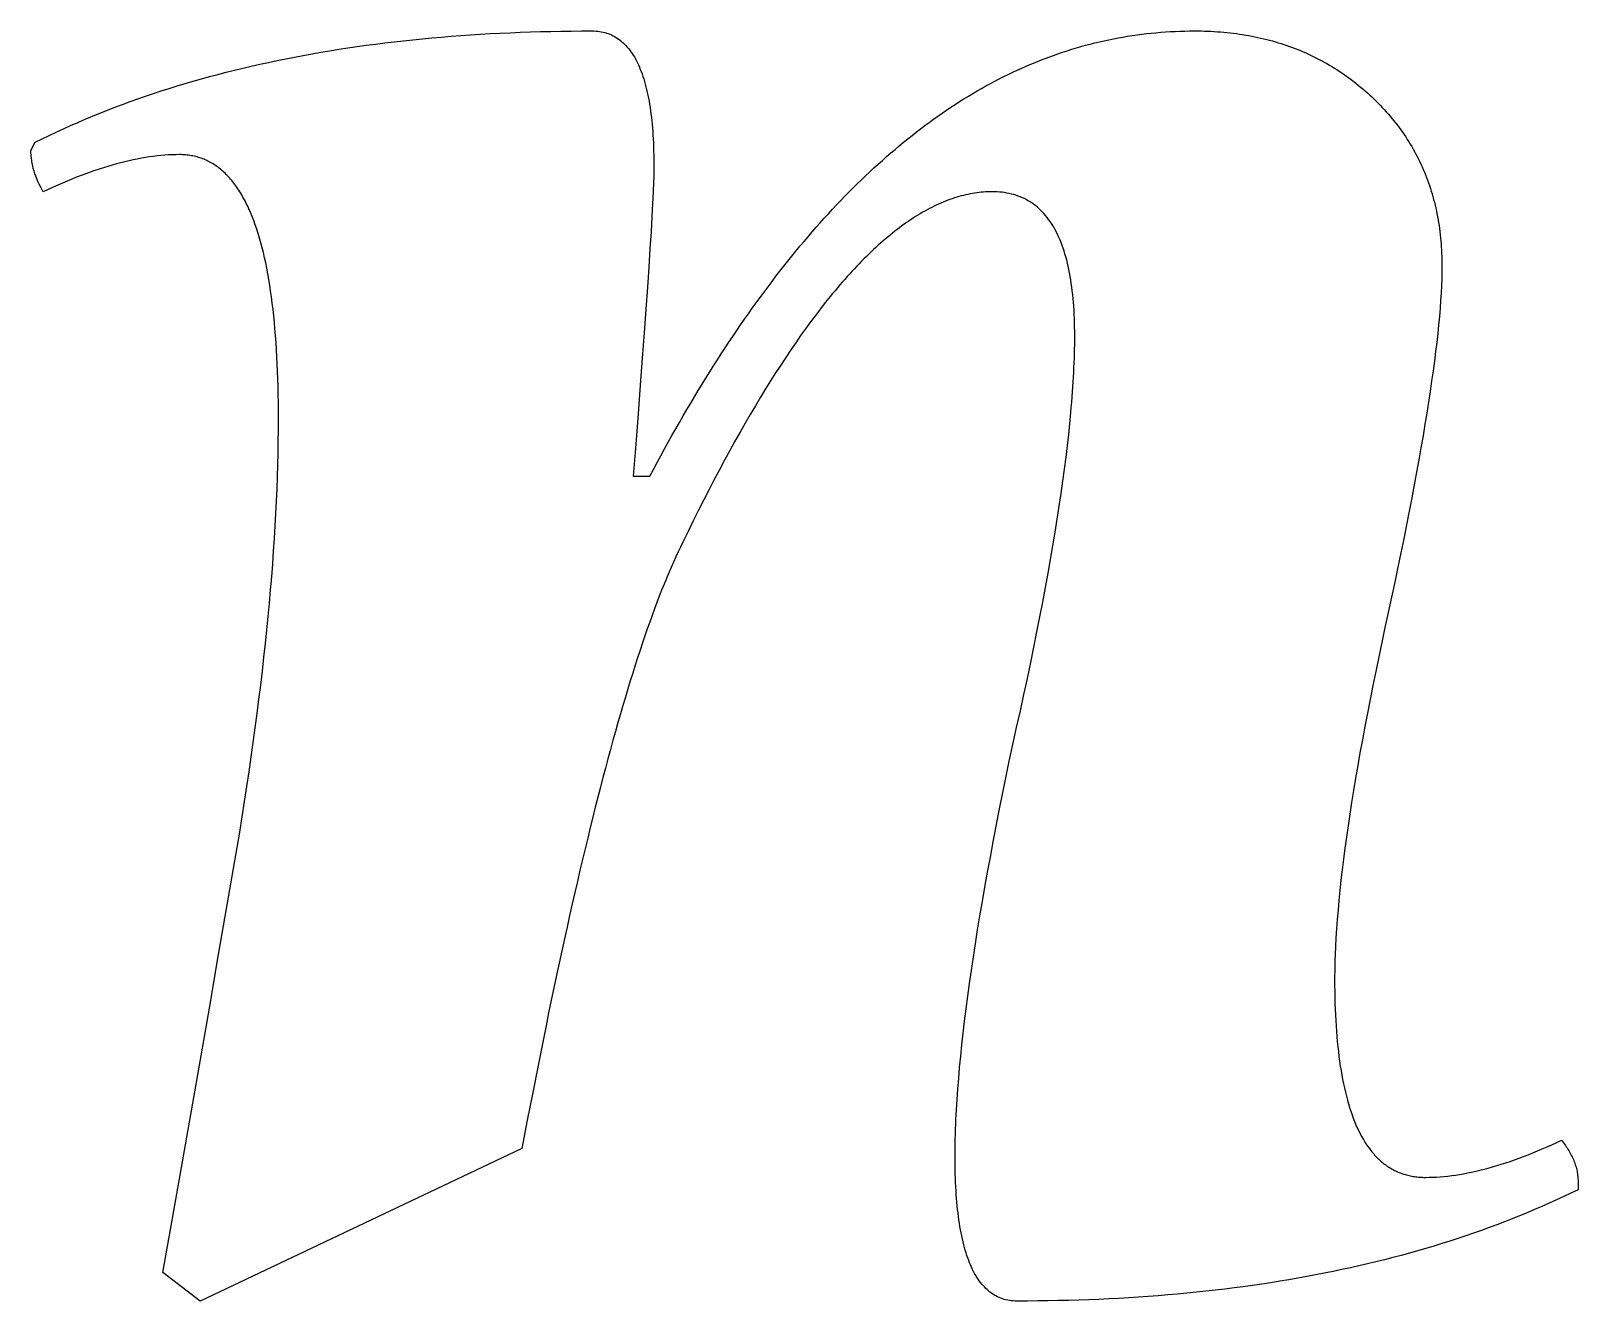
# Model space of a CAD drawing. Extents: x -388 to -35, y 578 to 1063.
# Drawn here: x -222.02 to -212.38, y 579.48 to 587.4 of the extents above; entities that cross this region are included whole.
import ezdxf

# ---------------------------------------------------------------- set-up
doc = ezdxf.new("R2010")
doc.units = 0
doc.layers.add('color#3f3f3fff', color=1, linetype='CONTINUOUS')

msp = doc.modelspace()

# ---------------------------------------------------------------- linework, layer by layer
at = {"layer": 'color#3f3f3fff'}
msp.add_lwpolyline([(-212.3787, 580.2284), (-212.3787, 580.177), (-212.423, 580.1555), (-212.4677, 580.1343), (-212.5127, 580.1135), (-212.558, 580.093), (-212.6036, 580.0728), (-212.6496, 580.053), (-212.6959, 580.0335), (-212.7425, 580.0144), (-212.7895, 579.9955), (-212.8367, 579.9771), (-212.8843, 579.959), (-212.9322, 579.9412), (-212.9805, 579.9237), (-213.0291, 579.9066), (-213.078, 579.8898), (-213.1272, 579.8734), (-213.1768, 579.8573), (-213.2266, 579.8416), (-213.2769, 579.8261), (-213.3274, 579.8111), (-213.3783, 579.7963), (-213.4294, 579.7819), (-213.481, 579.7679), (-213.5328, 579.7541), (-213.585, 579.7408), (-213.6374, 579.7277), (-213.6903, 579.715), (-213.7434, 579.7026), (-213.7969, 579.6906), (-213.8507, 579.6789), (-213.9048, 579.6676), (-213.9593, 579.6566), (-214.014, 579.6459), (-214.0691, 579.6356), (-214.1246, 579.6256), (-214.1803, 579.6159), (-214.2364, 579.6066), (-214.2928, 579.5976), (-214.3495, 579.589), (-214.4066, 579.5807), (-214.464, 579.5727), (-214.5217, 579.5651), (-214.5797, 579.5578), (-214.6381, 579.5508), (-214.6968, 579.5442), (-214.7558, 579.538), (-214.8152, 579.532), (-214.8748, 579.5264), (-214.9348, 579.5212), (-214.9951, 579.5163), (-215.0558, 579.5117), (-215.1168, 579.5075), (-215.1781, 579.5036), (-215.2397, 579.5), (-215.3017, 579.4968), (-215.3639, 579.4939), (-215.4265, 579.4914), (-215.4895, 579.4892), (-215.5527, 579.4873), (-215.6163, 579.4858), (-215.6802, 579.4846), (-215.7445, 579.4838), (-215.809, 579.4833), (-215.8739, 579.4831), (-215.8859, 579.4833), (-215.8976, 579.484), (-215.9092, 579.4851), (-215.9206, 579.4866), (-215.9318, 579.4886), (-215.9428, 579.491), (-215.9536, 579.4938), (-215.9643, 579.4971), (-215.9747, 579.5009), (-215.985, 579.505), (-215.9951, 579.5097), (-216.0049, 579.5147), (-216.0146, 579.5202), (-216.0241, 579.5261), (-216.0335, 579.5325), (-216.0426, 579.5393), (-216.0515, 579.5465), (-216.0603, 579.5542), (-216.0688, 579.5624), (-216.0772, 579.5709), (-216.0854, 579.5799), (-216.0934, 579.5894), (-216.1012, 579.5993), (-216.1088, 579.6096), (-216.1163, 579.6203), (-216.1235, 579.6315), (-216.1306, 579.6432), (-216.1375, 579.6553), (-216.1441, 579.6678), (-216.1506, 579.6807), (-216.1569, 579.6941), (-216.1631, 579.708), (-216.169, 579.7222), (-216.1747, 579.7369), (-216.1803, 579.7521), (-216.1856, 579.7677), (-216.1908, 579.7837), (-216.1958, 579.8002), (-216.2006, 579.8171), (-216.2052, 579.8345), (-216.2096, 579.8522), (-216.2139, 579.8705), (-216.2179, 579.8891), (-216.2218, 579.9082), (-216.2255, 579.9278), (-216.2289, 579.9478), (-216.2322, 579.9682), (-216.2353, 579.9891), (-216.2383, 580.0104), (-216.241, 580.0321), (-216.2435, 580.0543), (-216.2459, 580.0769), (-216.248, 580.1), (-216.25, 580.1235), (-216.2518, 580.1474), (-216.2534, 580.1718), (-216.2548, 580.1966), (-216.256, 580.2218), (-216.2571, 580.2475), (-216.2579, 580.2737), (-216.2586, 580.3002), (-216.2591, 580.3272), (-216.2593, 580.3547), (-216.2594, 580.3826), (-216.2593, 580.4101), (-216.2591, 580.438), (-216.2586, 580.4663), (-216.258, 580.495), (-216.2572, 580.5241), (-216.2563, 580.5537), (-216.2551, 580.5836), (-216.2538, 580.6139), (-216.2523, 580.6446), (-216.2506, 580.6757), (-216.2488, 580.7073), (-216.2468, 580.7392), (-216.2422, 580.8042), (-216.2369, 580.8709), (-216.231, 580.9392), (-216.2243, 581.009), (-216.2169, 581.0805), (-216.2088, 581.1536), (-216.2, 581.2283), (-216.1906, 581.3046), (-216.1804, 581.3825), (-216.1695, 581.462), (-216.1579, 581.5431), (-216.1456, 581.6258), (-216.1326, 581.7102), (-216.1189, 581.7961), (-216.1045, 581.8836), (-216.0894, 581.9728), (-216.0736, 582.0635), (-216.057, 582.1559), (-216.0398, 582.2499), (-216.0219, 582.3454), (-216.0033, 582.4426), (-215.984, 582.5414), (-215.9639, 582.6418), (-215.9432, 582.7438), (-215.9218, 582.8474), (-215.8996, 582.9526), (-215.8759, 583.0578), (-215.8529, 583.1613), (-215.8307, 583.2632), (-215.8093, 583.3634), (-215.7886, 583.462), (-215.7686, 583.5589), (-215.7494, 583.6541), (-215.731, 583.7477), (-215.7133, 583.8397), (-215.6963, 583.9299), (-215.6801, 584.0185), (-215.6647, 584.1055), (-215.65, 584.1908), (-215.6361, 584.2745), (-215.6229, 584.3565), (-215.6105, 584.4368), (-215.5988, 584.5155), (-215.5879, 584.5925), (-215.5777, 584.6679), (-215.5683, 584.7416), (-215.5597, 584.8137), (-215.5518, 584.8841), (-215.5446, 584.9528), (-215.5382, 585.0199), (-215.5353, 585.0528), (-215.5326, 585.0853), (-215.53, 585.1174), (-215.5277, 585.1491), (-215.5255, 585.1804), (-215.5235, 585.2112), (-215.5217, 585.2416), (-215.5201, 585.2717), (-215.5187, 585.3013), (-215.5175, 585.3305), (-215.5165, 585.3592), (-215.5156, 585.3876), (-215.515, 585.4156), (-215.5145, 585.4431), (-215.5142, 585.4702), (-215.5141, 585.4969), (-215.5142, 585.5248), (-215.5146, 585.5523), (-215.5153, 585.5793), (-215.5161, 585.6059), (-215.5173, 585.632), (-215.5186, 585.6577), (-215.5203, 585.6829), (-215.5222, 585.7078), (-215.5243, 585.7321), (-215.5267, 585.7561), (-215.5293, 585.7796), (-215.5322, 585.8026), (-215.5353, 585.8253), (-215.5387, 585.8474), (-215.5424, 585.8692), (-215.5462, 585.8905), (-215.5504, 585.9113), (-215.5548, 585.9318), (-215.5594, 585.9517), (-215.5643, 585.9713), (-215.5695, 585.9904), (-215.5749, 586.0091), (-215.5805, 586.0273), (-215.5864, 586.0451), (-215.5926, 586.0624), (-215.599, 586.0793), (-215.6056, 586.0958), (-215.6125, 586.1118), (-215.6197, 586.1274), (-215.6271, 586.1426), (-215.6347, 586.1573), (-215.6426, 586.1716), (-215.6508, 586.1854), (-215.6592, 586.1988), (-215.6678, 586.2118), (-215.6768, 586.2243), (-215.6859, 586.2364), (-215.6953, 586.248), (-215.705, 586.2592), (-215.7149, 586.27), (-215.7251, 586.2803), (-215.7355, 586.2902), (-215.7462, 586.2996), (-215.7571, 586.3086), (-215.7682, 586.3172), (-215.7797, 586.3253), (-215.7913, 586.333), (-215.8032, 586.3402), (-215.8154, 586.347), (-215.8278, 586.3534), (-215.8405, 586.3593), (-215.8534, 586.3648), (-215.8666, 586.3699), (-215.88, 586.3745), (-215.8937, 586.3787), (-215.9077, 586.3824), (-215.9218, 586.3857), (-215.9363, 586.3885), (-215.951, 586.391), (-215.9659, 586.3929), (-215.9811, 586.3945), (-215.9965, 586.3956), (-216.0122, 586.3962), (-216.0281, 586.3965), (-216.0418, 586.3963), (-216.0555, 586.3959), (-216.0692, 586.3953), (-216.0829, 586.3943), (-216.0967, 586.3931), (-216.1104, 586.3917), (-216.1242, 586.3899), (-216.1381, 586.3879), (-216.1519, 586.3857), (-216.1658, 586.3831), (-216.1796, 586.3803), (-216.1935, 586.3773), (-216.2075, 586.3739), (-216.2214, 586.3703), (-216.2354, 586.3665), (-216.2494, 586.3623), (-216.2634, 586.3579), (-216.2774, 586.3533), (-216.2915, 586.3483), (-216.3056, 586.3431), (-216.3197, 586.3377), (-216.3338, 586.3319), (-216.348, 586.3259), (-216.3621, 586.3197), (-216.3763, 586.3131), (-216.3905, 586.3063), (-216.4048, 586.2993), (-216.419, 586.2919), (-216.4333, 586.2843), (-216.4476, 586.2765), (-216.4619, 586.2683), (-216.4763, 586.2599), (-216.4906, 586.2513), (-216.505, 586.2423), (-216.5194, 586.2331), (-216.5339, 586.2237), (-216.5483, 586.2139), (-216.5628, 586.2039), (-216.5773, 586.1937), (-216.5918, 586.1831), (-216.6064, 586.1723), (-216.6209, 586.1613), (-216.6355, 586.1499), (-216.6501, 586.1383), (-216.6648, 586.1265), (-216.6794, 586.1143), (-216.6941, 586.1019), (-216.7088, 586.0893), (-216.7235, 586.0763), (-216.7382, 586.0631), (-216.753, 586.0497), (-216.7678, 586.0359), (-216.7826, 586.0219), (-216.7974, 586.0077), (-216.8123, 585.9931), (-216.8271, 585.9783), (-216.842, 585.9633), (-216.857, 585.9479), (-216.8719, 585.9323), (-216.8869, 585.9165), (-216.9018, 585.9003), (-216.9168, 585.8839), (-216.9319, 585.8673), (-216.9469, 585.8503), (-216.962, 585.8331), (-216.9771, 585.8157), (-216.9922, 585.7979), (-217.0073, 585.7799), (-217.0225, 585.7617), (-217.0377, 585.7431), (-217.0681, 585.7053), (-217.0986, 585.6663), (-217.1292, 585.6263), (-217.1599, 585.5853), (-217.1907, 585.5431), (-217.2215, 585.4999), (-217.2525, 585.4557), (-217.2835, 585.4103), (-217.3146, 585.3639), (-217.3459, 585.3165), (-217.3772, 585.2679), (-217.4086, 585.2183), (-217.44, 585.1677), (-217.4716, 585.1159), (-217.5033, 585.0631), (-217.535, 585.0093), (-217.5668, 584.9543), (-217.5987, 584.8983), (-217.6308, 584.8413), (-217.6628, 584.7831), (-217.695, 584.7239), (-217.7273, 584.6637), (-217.7597, 584.6023), (-217.7921, 584.5399), (-217.8246, 584.4765), (-217.8573, 584.4119), (-217.89, 584.3463), (-217.9228, 584.2797), (-217.9556, 584.2119), (-217.9701, 584.1825), (-217.9846, 584.1522), (-217.9992, 584.121), (-218.0138, 584.0887), (-218.0284, 584.0556), (-218.0431, 584.0215), (-218.0578, 583.9865), (-218.0725, 583.9505), (-218.0873, 583.9136), (-218.1021, 583.8757), (-218.1169, 583.8369), (-218.1318, 583.7972), (-218.1468, 583.7565), (-218.1617, 583.7149), (-218.1767, 583.6724), (-218.1918, 583.6289), (-218.2068, 583.5844), (-218.222, 583.539), (-218.2371, 583.4927), (-218.2523, 583.4454), (-218.2675, 583.3972), (-218.2828, 583.3481), (-218.2981, 583.298), (-218.3134, 583.247), (-218.3288, 583.195), (-218.3442, 583.1421), (-218.3597, 583.0882), (-218.3752, 583.0334), (-218.3907, 582.9777), (-218.4063, 582.921), (-218.4219, 582.8634), (-218.4375, 582.8048), (-218.4532, 582.7453), (-218.4689, 582.6849), (-218.4847, 582.6235), (-218.5005, 582.5612), (-218.5163, 582.4979), (-218.5322, 582.4337), (-218.5481, 582.3686), (-218.564, 582.3025), (-218.58, 582.2354), (-218.596, 582.1675), (-218.6121, 582.0986), (-218.6282, 582.0287), (-218.6443, 581.9579), (-218.6605, 581.8862), (-218.6767, 581.8135), (-218.6929, 581.7399), (-218.7092, 581.6653), (-218.7255, 581.5898), (-218.7419, 581.5134), (-218.7583, 581.436), (-218.7747, 581.3577), (-218.7912, 581.2784), (-218.8077, 581.1982), (-218.8242, 581.1171), (-218.8574, 580.9519), (-218.8908, 580.7831), (-218.9243, 580.6104), (-218.958, 580.434), (-220.9626, 579.4831), (-221.1939, 579.6618), (-221.1361, 579.9878), (-221.0782, 580.3158), (-221.0204, 580.6456), (-220.9626, 580.9768), (-220.9048, 581.3091), (-220.8469, 581.6423), (-220.7313, 582.3101), (-220.7155, 582.4061), (-220.7002, 582.5013), (-220.6853, 582.5956), (-220.671, 582.6892), (-220.6572, 582.782), (-220.6439, 582.8739), (-220.6311, 582.9651), (-220.6188, 583.0554), (-220.607, 583.145), (-220.5957, 583.2337), (-220.585, 583.3217), (-220.5747, 583.4088), (-220.5649, 583.4951), (-220.5556, 583.5807), (-220.5468, 583.6654), (-220.5385, 583.7493), (-220.5307, 583.8324), (-220.5235, 583.9148), (-220.5167, 583.9963), (-220.5104, 584.077), (-220.5046, 584.1569), (-220.4994, 584.236), (-220.4946, 584.3143), (-220.4903, 584.3918), (-220.4866, 584.4685), (-220.4833, 584.5444), (-220.4805, 584.6195), (-220.4783, 584.6938), (-220.4765, 584.7673), (-220.4753, 584.84), (-220.4745, 584.9119), (-220.4743, 584.9829), (-220.4744, 585.0339), (-220.4749, 585.0841), (-220.4756, 585.1335), (-220.4767, 585.1821), (-220.478, 585.2299), (-220.4797, 585.2769), (-220.4817, 585.3231), (-220.4839, 585.3684), (-220.4865, 585.413), (-220.4893, 585.4568), (-220.4925, 585.4998), (-220.496, 585.5419), (-220.4997, 585.5833), (-220.5038, 585.6238), (-220.5082, 585.6636), (-220.5128, 585.7025), (-220.5178, 585.7407), (-220.5231, 585.778), (-220.5286, 585.8146), (-220.5345, 585.8503), (-220.5407, 585.8853), (-220.5472, 585.9194), (-220.5539, 585.9527), (-220.561, 585.9852), (-220.5684, 586.017), (-220.5761, 586.0479), (-220.5841, 586.078), (-220.5923, 586.1073), (-220.6009, 586.1358), (-220.6098, 586.1635), (-220.619, 586.1904), (-220.6285, 586.2165), (-220.6383, 586.2418), (-220.6484, 586.2663), (-220.6587, 586.29), (-220.664, 586.3016), (-220.6694, 586.3129), (-220.6749, 586.3241), (-220.6804, 586.335), (-220.686, 586.3458), (-220.6917, 586.3563), (-220.6975, 586.3666), (-220.7033, 586.3768), (-220.7092, 586.3867), (-220.7152, 586.3965), (-220.7213, 586.406), (-220.7274, 586.4153), (-220.7336, 586.4245), (-220.7399, 586.4334), (-220.7463, 586.4421), (-220.7527, 586.4507), (-220.7592, 586.459), (-220.7658, 586.4671), (-220.7725, 586.4751), (-220.7792, 586.4828), (-220.786, 586.4903), (-220.7929, 586.4976), (-220.7999, 586.5048), (-220.8069, 586.5117), (-220.814, 586.5184), (-220.8212, 586.525), (-220.8285, 586.5313), (-220.8358, 586.5374), (-220.8432, 586.5433), (-220.8507, 586.549), (-220.8583, 586.5546), (-220.866, 586.5599), (-220.8737, 586.565), (-220.8815, 586.5699), (-220.8893, 586.5746), (-220.8973, 586.5792), (-220.9053, 586.5835), (-220.9134, 586.5876), (-220.9216, 586.5915), (-220.9298, 586.5952), (-220.9381, 586.5987), (-220.9465, 586.6021), (-220.955, 586.6052), (-220.9635, 586.6081), (-220.9722, 586.6108), (-220.9808, 586.6133), (-220.9896, 586.6156), (-220.9985, 586.6177), (-221.0074, 586.6196), (-221.0164, 586.6213), (-221.0255, 586.6228), (-221.0346, 586.6241), (-221.0438, 586.6252), (-221.0531, 586.6261), (-221.0625, 586.6269), (-221.072, 586.6274), (-221.0815, 586.6277), (-221.0911, 586.6278), (-221.1137, 586.6275), (-221.1366, 586.6269), (-221.1597, 586.6257), (-221.183, 586.6241), (-221.2067, 586.6221), (-221.2305, 586.6196), (-221.2546, 586.6167), (-221.279, 586.6133), (-221.3036, 586.6095), (-221.3285, 586.6052), (-221.3536, 586.6004), (-221.379, 586.5952), (-221.4046, 586.5896), (-221.4305, 586.5835), (-221.4566, 586.5769), (-221.483, 586.5699), (-221.5096, 586.5625), (-221.5365, 586.5546), (-221.5636, 586.5462), (-221.591, 586.5374), (-221.6187, 586.5281), (-221.6465, 586.5184), (-221.6747, 586.5083), (-221.7031, 586.4976), (-221.7317, 586.4866), (-221.7606, 586.4751), (-221.7897, 586.4631), (-221.8191, 586.4507), (-221.8488, 586.4378), (-221.8787, 586.4245), (-221.9088, 586.4107), (-221.9392, 586.3965), (-221.9485, 586.4125), (-221.9573, 586.4286), (-221.9654, 586.4446), (-221.9729, 586.4607), (-221.9798, 586.4768), (-221.9862, 586.4928), (-221.9919, 586.5089), (-221.997, 586.525), (-222.0015, 586.541), (-222.0054, 586.5571), (-222.0088, 586.5731), (-222.0115, 586.5892), (-222.0136, 586.6053), (-222.0151, 586.6213), (-222.0156, 586.6294), (-222.016, 586.6374), (-222.0162, 586.6454), (-222.0163, 586.6535), (-221.9906, 586.7049), (-221.947, 586.7264), (-221.9032, 586.7475), (-221.859, 586.7684), (-221.8144, 586.7889), (-221.7695, 586.809), (-221.7243, 586.8289), (-221.6787, 586.8483), (-221.6328, 586.8675), (-221.5865, 586.8863), (-221.54, 586.9048), (-221.493, 586.9229), (-221.4458, 586.9407), (-221.3982, 586.9581), (-221.3502, 586.9752), (-221.3019, 586.992), (-221.2533, 587.0084), (-221.2044, 587.0245), (-221.1551, 587.0403), (-221.1054, 587.0557), (-221.0554, 587.0708), (-221.0051, 587.0855), (-220.9545, 587.0999), (-220.9035, 587.114), (-220.8521, 587.1277), (-220.8005, 587.1411), (-220.7485, 587.1541), (-220.6961, 587.1668), (-220.6434, 587.1792), (-220.5904, 587.1912), (-220.537, 587.2029), (-220.4833, 587.2143), (-220.4293, 587.2253), (-220.3749, 587.236), (-220.3202, 587.2463), (-220.2651, 587.2563), (-220.2097, 587.2659), (-220.154, 587.2753), (-220.0979, 587.2842), (-220.0415, 587.2929), (-219.9848, 587.3012), (-219.9277, 587.3091), (-219.8702, 587.3168), (-219.8125, 587.3241), (-219.7544, 587.331), (-219.6959, 587.3376), (-219.6371, 587.3439), (-219.578, 587.3498), (-219.5185, 587.3554), (-219.4587, 587.3606), (-219.3986, 587.3656), (-219.3381, 587.3701), (-219.2773, 587.3744), (-219.2161, 587.3783), (-219.1546, 587.3818), (-219.0928, 587.385), (-219.0306, 587.3879), (-218.9681, 587.3905), (-218.9053, 587.3927), (-218.8421, 587.3945), (-218.7786, 587.3961), (-218.7147, 587.3972), (-218.6505, 587.3981), (-218.5859, 587.3986), (-218.5211, 587.3988), (-218.5091, 587.3986), (-218.4973, 587.3979), (-218.4858, 587.3969), (-218.4744, 587.3954), (-218.4632, 587.3936), (-218.4522, 587.3913), (-218.4413, 587.3886), (-218.4307, 587.3855), (-218.4203, 587.382), (-218.41, 587.3781), (-218.3999, 587.3737), (-218.39, 587.3689), (-218.3803, 587.3638), (-218.3708, 587.3582), (-218.3615, 587.3522), (-218.3524, 587.3458), (-218.3435, 587.3389), (-218.3347, 587.3317), (-218.3261, 587.324), (-218.3178, 587.3159), (-218.3096, 587.3074), (-218.3016, 587.2985), (-218.2938, 587.2892), (-218.2861, 587.2795), (-218.2787, 587.2694), (-218.2715, 587.2588), (-218.2644, 587.2478), (-218.2575, 587.2364), (-218.2508, 587.2246), (-218.2443, 587.2124), (-218.238, 587.1998), (-218.2319, 587.1867), (-218.226, 587.1733), (-218.2203, 587.1594), (-218.2147, 587.1451), (-218.2093, 587.1304), (-218.2042, 587.1153), (-218.1992, 587.0998), (-218.1944, 587.0838), (-218.1898, 587.0675), (-218.1853, 587.0507), (-218.1811, 587.0335), (-218.1771, 587.0159), (-218.1732, 586.9979), (-218.1695, 586.9795), (-218.166, 586.9606), (-218.1627, 586.9414), (-218.1596, 586.9217), (-218.1567, 586.9016), (-218.154, 586.8811), (-218.1515, 586.8602), (-218.1491, 586.8389), (-218.1469, 586.8171), (-218.145, 586.795), (-218.1432, 586.7724), (-218.1416, 586.7494), (-218.1402, 586.726), (-218.1389, 586.7022), (-218.1379, 586.678), (-218.1371, 586.6534), (-218.1364, 586.6283), (-218.1359, 586.6028), (-218.1356, 586.5769), (-218.1355, 586.5507), (-218.1357, 586.5317), (-218.1361, 586.51), (-218.1367, 586.4857), (-218.1376, 586.4587), (-218.1401, 586.3968), (-218.1436, 586.3242), (-218.1481, 586.2409), (-218.1536, 586.1471), (-218.1601, 586.0426), (-218.1677, 585.9274), (-218.1762, 585.8016), (-218.1857, 585.6652), (-218.1963, 585.5181), (-218.2078, 585.3604), (-218.2204, 585.1921), (-218.2339, 585.0131), (-218.2485, 584.8234), (-218.264, 584.6231), (-218.1612, 584.6231), (-218.1383, 584.6663), (-218.1154, 584.7092), (-218.0923, 584.7517), (-218.0692, 584.7939), (-218.0461, 584.8357), (-218.0229, 584.8772), (-217.9996, 584.9184), (-217.9763, 584.9592), (-217.953, 584.9997), (-217.9295, 585.0399), (-217.906, 585.0797), (-217.8825, 585.1192), (-217.8589, 585.1583), (-217.8353, 585.1971), (-217.8116, 585.2356), (-217.7878, 585.2737), (-217.764, 585.3114), (-217.7401, 585.3489), (-217.7162, 585.386), (-217.6922, 585.4228), (-217.6681, 585.4592), (-217.644, 585.4953), (-217.6199, 585.531), (-217.5956, 585.5664), (-217.5714, 585.6015), (-217.547, 585.6362), (-217.5227, 585.6706), (-217.4982, 585.7047), (-217.4737, 585.7384), (-217.4492, 585.7717), (-217.4245, 585.8048), (-217.3999, 585.8375), (-217.3752, 585.8698), (-217.3504, 585.9018), (-217.3255, 585.9335), (-217.3006, 585.9649), (-217.2757, 585.9959), (-217.2507, 586.0265), (-217.2256, 586.0569), (-217.2005, 586.0868), (-217.1753, 586.1165), (-217.1501, 586.1458), (-217.1248, 586.1748), (-217.0995, 586.2034), (-217.0741, 586.2317), (-217.0486, 586.2596), (-217.0231, 586.2873), (-216.9975, 586.3145), (-216.9719, 586.3415), (-216.9462, 586.3681), (-216.9205, 586.3943), (-216.8947, 586.4202), (-216.8688, 586.4458), (-216.8429, 586.4711), (-216.8169, 586.496), (-216.7909, 586.5205), (-216.7648, 586.5448), (-216.7387, 586.5686), (-216.7125, 586.5922), (-216.6862, 586.6154), (-216.6599, 586.6383), (-216.6336, 586.6608), (-216.6072, 586.683), (-216.5807, 586.7049), (-216.5542, 586.7264), (-216.5276, 586.7475), (-216.5009, 586.7684), (-216.4742, 586.7889), (-216.4475, 586.809), (-216.4206, 586.8289), (-216.3938, 586.8483), (-216.3668, 586.8675), (-216.3399, 586.8863), (-216.3128, 586.9048), (-216.2857, 586.9229), (-216.2586, 586.9407), (-216.2314, 586.9581), (-216.2041, 586.9752), (-216.1768, 586.992), (-216.1494, 587.0084), (-216.122, 587.0245), (-216.0945, 587.0403), (-216.0669, 587.0557), (-216.0393, 587.0708), (-216.0117, 587.0855), (-215.9839, 587.0999), (-215.9562, 587.114), (-215.9283, 587.1277), (-215.9005, 587.1411), (-215.8725, 587.1541), (-215.8445, 587.1668), (-215.8165, 587.1792), (-215.7883, 587.1912), (-215.7602, 587.2029), (-215.7319, 587.2143), (-215.7037, 587.2253), (-215.6753, 587.236), (-215.6469, 587.2463), (-215.6185, 587.2563), (-215.59, 587.2659), (-215.5614, 587.2753), (-215.5328, 587.2842), (-215.5041, 587.2929), (-215.4754, 587.3012), (-215.4466, 587.3091), (-215.4177, 587.3168), (-215.3888, 587.3241), (-215.3599, 587.331), (-215.3309, 587.3376), (-215.3018, 587.3439), (-215.2727, 587.3498), (-215.2435, 587.3554), (-215.2142, 587.3606), (-215.1849, 587.3656), (-215.1556, 587.3701), (-215.1262, 587.3744), (-215.0967, 587.3783), (-215.0672, 587.3818), (-215.0376, 587.385), (-215.0079, 587.3879), (-214.9783, 587.3905), (-214.9485, 587.3927), (-214.9187, 587.3945), (-214.8888, 587.3961), (-214.8589, 587.3972), (-214.8289, 587.3981), (-214.7989, 587.3986), (-214.7688, 587.3988), (-214.748, 587.3987), (-214.7273, 587.3984), (-214.7067, 587.3979), (-214.6862, 587.3972), (-214.6658, 587.3963), (-214.6456, 587.3951), (-214.6254, 587.3938), (-214.6054, 587.3923), (-214.5855, 587.3906), (-214.5656, 587.3887), (-214.546, 587.3866), (-214.5264, 587.3843), (-214.5069, 587.3818), (-214.4875, 587.3791), (-214.4683, 587.3762), (-214.4492, 587.3731), (-214.4301, 587.3697), (-214.4112, 587.3662), (-214.3925, 587.3625), (-214.3738, 587.3586), (-214.3552, 587.3545), (-214.3368, 587.3502), (-214.3184, 587.3457), (-214.3002, 587.3409), (-214.2821, 587.336), (-214.2641, 587.3309), (-214.2462, 587.3256), (-214.2284, 587.3201), (-214.2107, 587.3143), (-214.1932, 587.3084), (-214.1758, 587.3023), (-214.1584, 587.296), (-214.1412, 587.2894), (-214.1241, 587.2827), (-214.1071, 587.2758), (-214.0903, 587.2687), (-214.0735, 587.2613), (-214.0569, 587.2538), (-214.0403, 587.2461), (-214.0239, 587.2381), (-214.0076, 587.23), (-213.9914, 587.2217), (-213.9753, 587.2131), (-213.9594, 587.2044), (-213.9435, 587.1955), (-213.9278, 587.1863), (-213.9121, 587.177), (-213.8966, 587.1675), (-213.8812, 587.1577), (-213.8659, 587.1478), (-213.8507, 587.1376), (-213.8357, 587.1273), (-213.8207, 587.1168), (-213.8059, 587.106), (-213.7912, 587.0951), (-213.7765, 587.0839), (-213.762, 587.0726), (-213.7477, 587.061), (-213.7334, 587.0493), (-213.7192, 587.0374), (-213.7052, 587.0252), (-213.6912, 587.0129), (-213.6774, 587.0003), (-213.6637, 586.9876), (-213.6502, 586.9747), (-213.6368, 586.9616), (-213.6237, 586.9485), (-213.6108, 586.9353), (-213.5981, 586.9219), (-213.5856, 586.9084), (-213.5734, 586.8948), (-213.5613, 586.8811), (-213.5495, 586.8673), (-213.5378, 586.8534), (-213.5264, 586.8394), (-213.5152, 586.8252), (-213.5042, 586.811), (-213.4935, 586.7966), (-213.4829, 586.7821), (-213.4726, 586.7675), (-213.4624, 586.7528), (-213.4525, 586.738), (-213.4428, 586.723), (-213.4333, 586.708), (-213.424, 586.6928), (-213.415, 586.6775), (-213.4061, 586.6621), (-213.3975, 586.6466), (-213.389, 586.631), (-213.3808, 586.6153), (-213.3728, 586.5994), (-213.365, 586.5835), (-213.3575, 586.5674), (-213.3501, 586.5512), (-213.343, 586.5349), (-213.336, 586.5185), (-213.3293, 586.502), (-213.3228, 586.4854), (-213.3165, 586.4686), (-213.3104, 586.4518), (-213.3046, 586.4348), (-213.2989, 586.4177), (-213.2935, 586.4005), (-213.2882, 586.3832), (-213.2832, 586.3658), (-213.2784, 586.3482), (-213.2738, 586.3306), (-213.2695, 586.3128), (-213.2653, 586.2949), (-213.2614, 586.277), (-213.2576, 586.2589), (-213.2541, 586.2406), (-213.2508, 586.2223), (-213.2477, 586.2039), (-213.2448, 586.1853), (-213.2422, 586.1667), (-213.2397, 586.1479), (-213.2375, 586.129), (-213.2354, 586.11), (-213.2336, 586.0909), (-213.232, 586.0716), (-213.2306, 586.0523), (-213.2295, 586.0328), (-213.2285, 586.0133), (-213.2278, 585.9936), (-213.2272, 585.9738), (-213.2269, 585.9539), (-213.2268, 585.9338), (-213.2269, 585.9143), (-213.2271, 585.8944), (-213.2275, 585.874), (-213.2281, 585.8531), (-213.2297, 585.8101), (-213.232, 585.7652), (-213.235, 585.7185), (-213.2385, 585.67), (-213.2428, 585.6197), (-213.2477, 585.5676), (-213.2532, 585.5137), (-213.2594, 585.458), (-213.2663, 585.4005), (-213.2738, 585.3411), (-213.2819, 585.28), (-213.2907, 585.2171), (-213.3002, 585.1523), (-213.3103, 585.0857), (-213.3211, 585.0174), (-213.3325, 584.9472), (-213.3446, 584.8752), (-213.3573, 584.8014), (-213.3707, 584.7258), (-213.3847, 584.6484), (-213.3994, 584.5692), (-213.4147, 584.4882), (-213.4307, 584.4054), (-213.4474, 584.3208), (-213.4647, 584.2343), (-213.4826, 584.1461), (-213.5012, 584.056), (-213.5204, 583.9642), (-213.5403, 583.8705), (-213.5609, 583.775), (-213.5815, 583.681), (-213.6014, 583.5884), (-213.6206, 583.4973), (-213.6392, 583.4076), (-213.6572, 583.3194), (-213.6744, 583.2326), (-213.6911, 583.1473), (-213.7071, 583.0634), (-213.7224, 582.9811), (-213.7371, 582.9001), (-213.7511, 582.8206), (-213.7645, 582.7426), (-213.7772, 582.666), (-213.7893, 582.5909), (-213.8007, 582.5172), (-213.8115, 582.445), (-213.8216, 582.3743), (-213.8311, 582.305), (-213.8399, 582.2371), (-213.848, 582.1708), (-213.8555, 582.1058), (-213.8624, 582.0424), (-213.8686, 581.9803), (-213.8741, 581.9198), (-213.879, 581.8607), (-213.8833, 581.803), (-213.8868, 581.7468), (-213.8898, 581.6921), (-213.8921, 581.6388), (-213.893, 581.6127), (-213.8937, 581.587), (-213.8943, 581.5616), (-213.8947, 581.5366), (-213.8949, 581.512), (-213.895, 581.4877), (-213.8949, 581.4495), (-213.8945, 581.4118), (-213.8938, 581.3748), (-213.8928, 581.3383), (-213.8916, 581.3025), (-213.89, 581.2672), (-213.8882, 581.2326), (-213.8862, 581.1986), (-213.8838, 581.1651), (-213.8812, 581.1323), (-213.8783, 581.1001), (-213.8751, 581.0685), (-213.8717, 581.0374), (-213.8679, 581.007), (-213.8639, 580.9772), (-213.8597, 580.948), (-213.8551, 580.9194), (-213.8503, 580.8914), (-213.8452, 580.864), (-213.8398, 580.8372), (-213.8341, 580.811), (-213.8282, 580.7854), (-213.822, 580.7604), (-213.8155, 580.736), (-213.8087, 580.7122), (-213.8017, 580.689), (-213.7944, 580.6664), (-213.7868, 580.6444), (-213.7789, 580.623), (-213.7708, 580.6022), (-213.7623, 580.5821), (-213.7537, 580.5625), (-213.7447, 580.5435), (-213.7354, 580.5251), (-213.7259, 580.5074), (-213.7161, 580.4902), (-213.706, 580.4736), (-213.6957, 580.4577), (-213.685, 580.4423), (-213.6741, 580.4276), (-213.663, 580.4134), (-213.6515, 580.3999), (-213.6457, 580.3933), (-213.6398, 580.3869), (-213.6338, 580.3807), (-213.6278, 580.3746), (-213.6217, 580.3686), (-213.6155, 580.3628), (-213.6092, 580.3572), (-213.6029, 580.3517), (-213.5965, 580.3463), (-213.5901, 580.3411), (-213.5836, 580.3361), (-213.577, 580.3312), (-213.5703, 580.3264), (-213.5636, 580.3219), (-213.5568, 580.3174), (-213.5499, 580.3131), (-213.543, 580.309), (-213.536, 580.305), (-213.5289, 580.3011), (-213.5217, 580.2975), (-213.5145, 580.2939), (-213.5073, 580.2905), (-213.4999, 580.2873), (-213.4925, 580.2842), (-213.485, 580.2813), (-213.4774, 580.2785), (-213.4698, 580.2758), (-213.4621, 580.2734), (-213.4544, 580.271), (-213.4465, 580.2688), (-213.4386, 580.2668), (-213.4306, 580.2649), (-213.4226, 580.2632), (-213.4145, 580.2616), (-213.4063, 580.2602), (-213.3981, 580.2589), (-213.3897, 580.2578), (-213.3814, 580.2568), (-213.3729, 580.256), (-213.3644, 580.2553), (-213.3558, 580.2548), (-213.3471, 580.2544), (-213.3384, 580.2542), (-213.3296, 580.2541), (-213.307, 580.2543), (-213.2841, 580.255), (-213.261, 580.2561), (-213.2376, 580.2577), (-213.214, 580.2597), (-213.1902, 580.2622), (-213.166, 580.2652), (-213.1417, 580.2685), (-213.117, 580.2724), (-213.0922, 580.2767), (-213.067, 580.2814), (-213.0417, 580.2866), (-213.0161, 580.2923), (-212.9902, 580.2984), (-212.964, 580.3049), (-212.9377, 580.3119), (-212.911, 580.3194), (-212.8842, 580.3273), (-212.857, 580.3356), (-212.8296, 580.3444), (-212.802, 580.3537), (-212.7741, 580.3634), (-212.746, 580.3736), (-212.7176, 580.3842), (-212.689, 580.3953), (-212.6601, 580.4068), (-212.6309, 580.4188), (-212.6016, 580.4312), (-212.5719, 580.4441), (-212.542, 580.4574), (-212.5119, 580.4712), (-212.4815, 580.4854), (-212.4752, 580.4774), (-212.469, 580.4693), (-212.4631, 580.4613), (-212.4574, 580.4533), (-212.4519, 580.4452), (-212.4466, 580.4372), (-212.4414, 580.4292), (-212.4365, 580.4211), (-212.4318, 580.4131), (-212.4273, 580.4051), (-212.423, 580.397), (-212.4188, 580.389), (-212.4149, 580.381), (-212.4112, 580.373), (-212.4077, 580.3649), (-212.4044, 580.3569), (-212.4013, 580.3489), (-212.3984, 580.3408), (-212.3957, 580.3328), (-212.3931, 580.3248), (-212.3908, 580.3167), (-212.3887, 580.3087), (-212.3868, 580.3007), (-212.3851, 580.2926), (-212.3836, 580.2846), (-212.3823, 580.2766), (-212.3812, 580.2685), (-212.3803, 580.2605), (-212.3796, 580.2525), (-212.3791, 580.2445), (-212.3788, 580.2364), (-212.3787, 580.2284)], close=True, dxfattribs=at)

doc.saveas('drawing.dxf')
